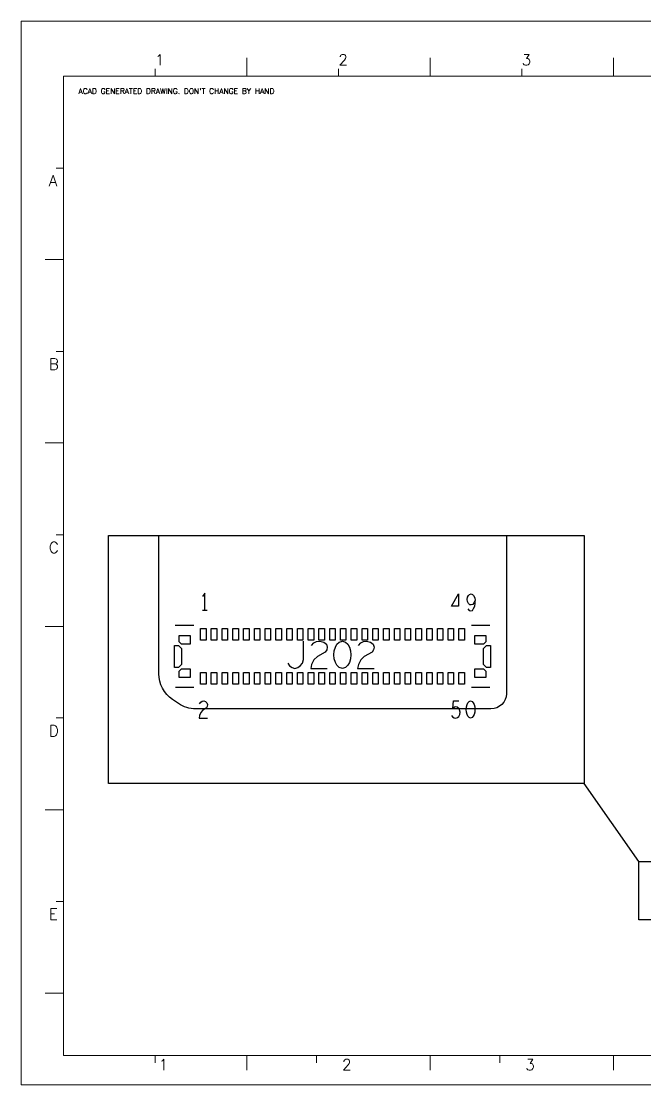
# Model space of a CAD drawing. Header units: millimetres. Extents: x 730 to 938, y 36 to 183.
# Drawn here: x 729.6 to 815.9, y 36.3 to 183.5 of the extents above; entities that cross this region are included whole.
import ezdxf

# ---------------------------------------------------------------- set-up
doc = ezdxf.new("R2010")
doc.units = ezdxf.units.MM
doc.header["$LTSCALE"] = 23.1
doc.linetypes.add('PHANTOM', pattern=[29.5, 9.5, -1.5, 3, -1.5, 3, -1.5, 9.5])
doc.layers.get('0').update_dxf_attribs({"linetype": 'CONTINUOUS'})
doc.layers.add('0PAPERF', color=2, linetype='PHANTOM', lineweight=0, plot=False)
for name, color, linetype in [('gbr-dxf_layer0', 7, 'CONTINUOUS'), ('lingjian_layer1', 7, 'CONTINUOUS'), ('outline_layer0', 7, 'CONTINUOUS'), ('備註', 1, 'CONTINUOUS')]:
    doc.layers.add(name, color=color, linetype=linetype)
doc.styles.add('SIMPLEX', font='simplex.shx')

msp = doc.modelspace()

# ---------------------------------------------------------------- linework, layer by layer
at = {"lineweight": 0}
for p, q in [((760.82, 175.85), (760.82, 178.39)), ((786.2, 175.85), (786.2, 178.39)), ((811.57, 175.85), (811.57, 178.39)), ((748.14, 175.85), (748.14, 176.87)), ((773.51, 175.85), (773.51, 176.87)), ((798.88, 175.85), (798.88, 176.87)), ((931.33, 175.85), (735.45, 175.85)), ((735.45, 175.85), (735.45, 40.36)), ((735.45, 163.16), (734.43, 163.16)), ((735.45, 150.48), (732.91, 150.48)), ((735.45, 137.79), (734.43, 137.79)), ((735.45, 125.11), (732.91, 125.11)), ((735.45, 112.42), (734.43, 112.42)), ((735.45, 99.73), (732.91, 99.73)), ((735.45, 87.05), (734.43, 87.05)), ((735.45, 74.36), (732.91, 74.36)), ((735.45, 61.67), (734.43, 61.67)), ((735.45, 48.99), (732.91, 48.99)), ((735.45, 40.36), (931.33, 40.36)), ((748.14, 40.36), (748.14, 39.35)), ((760.82, 40.36), (760.82, 38.33)), ((770.48, 40.36), (770.48, 39.35)), ((786.2, 40.36), (786.2, 38.33)), ((795.85, 40.36), (795.85, 39.35)), ((811.57, 40.36), (811.57, 38.33))]:
    msp.add_line(p, q, dxfattribs=at)
at = {"layer": '0PAPERF', "lineweight": 0}
for p, q in [((729.61, 183.47), (729.61, 36.3)), ((937.72, 183.47), (729.61, 183.47)), ((729.61, 36.3), (937.72, 36.3))]:
    msp.add_line(p, q, dxfattribs=at)
at = {"layer": 'gbr-dxf_layer0'}
for points in [[(754.43, 97.8), (754.43, 99.42), (755.19, 99.42), (755.19, 97.8)], [(755.92, 97.8), (755.92, 99.42), (756.68, 99.42), (756.68, 97.8)], [(757.41, 97.8), (757.41, 99.42), (758.17, 99.42), (758.17, 97.8)], [(758.9, 97.8), (758.9, 99.42), (759.66, 99.42), (759.66, 97.8)], [(760.39, 97.8), (760.39, 99.42), (761.15, 99.42), (761.15, 97.8)], [(761.88, 97.8), (761.88, 99.42), (762.64, 99.42), (762.64, 97.8)], [(763.37, 97.8), (763.37, 99.42), (764.13, 99.42), (764.13, 97.8)], [(764.86, 97.8), (764.86, 99.42), (765.62, 99.42), (765.62, 97.8)], [(766.35, 97.8), (766.35, 99.42), (767.11, 99.42), (767.11, 97.8)], [(767.84, 97.8), (767.84, 99.42), (768.6, 99.42), (768.6, 97.8)], [(769.33, 97.8), (769.33, 99.42), (770.09, 99.42), (770.09, 97.8)], [(770.82, 97.8), (770.82, 99.42), (771.58, 99.42), (771.58, 97.8)], [(772.31, 97.8), (772.31, 99.42), (773.07, 99.42), (773.07, 97.8)], [(773.8, 97.8), (773.8, 99.42), (774.56, 99.42), (774.56, 97.8)], [(775.29, 97.8), (775.29, 99.42), (776.05, 99.42), (776.05, 97.8)], [(776.79, 97.8), (776.79, 99.42), (777.54, 99.42), (777.54, 97.8)], [(778.28, 97.8), (778.28, 99.42), (779.03, 99.42), (779.03, 97.8)], [(779.77, 97.8), (779.77, 99.42), (780.52, 99.42), (780.52, 97.8)], [(781.26, 97.8), (781.26, 99.42), (782.01, 99.42), (782.01, 97.8)], [(782.75, 97.8), (782.75, 99.42), (783.5, 99.42), (783.5, 97.8)], [(784.24, 97.8), (784.24, 99.42), (784.99, 99.42), (784.99, 97.8)], [(785.73, 97.8), (785.73, 99.42), (786.48, 99.42), (786.48, 97.8)], [(787.22, 97.8), (787.22, 99.42), (787.97, 99.42), (787.97, 97.8)], [(788.71, 97.8), (788.71, 99.42), (789.46, 99.42), (789.46, 97.8)], [(790.2, 97.8), (790.2, 99.42), (790.95, 99.42), (790.95, 97.8)], [(751.49, 97.59), (751.49, 98.48), (752.98, 98.48), (752.98, 97.29), (751.79, 97.29)], [(792.41, 97.29), (792.41, 98.48), (793.9, 98.48), (793.9, 97.59), (793.6, 97.29)], [(750.81, 94.03), (750.81, 97.09), (751.36, 97.09), (751.79, 96.67), (751.79, 94.46), (751.36, 94.03)], [(793.6, 94.46), (793.6, 96.67), (794.02, 97.1), (794.58, 97.1), (794.58, 94.03), (794.02, 94.03)], [(751.49, 92.65), (751.49, 93.54), (751.79, 93.84), (752.98, 93.84), (752.98, 92.65)], [(754.43, 91.71), (754.43, 93.33), (755.19, 93.33), (755.19, 91.71)], [(755.92, 91.71), (755.92, 93.33), (756.68, 93.33), (756.68, 91.71)], [(757.41, 91.71), (757.41, 93.33), (758.17, 93.33), (758.17, 91.71)], [(758.9, 91.71), (758.9, 93.33), (759.66, 93.33), (759.66, 91.71)], [(760.39, 91.71), (760.39, 93.33), (761.15, 93.33), (761.15, 91.71)], [(761.88, 91.71), (761.88, 93.33), (762.64, 93.33), (762.64, 91.71)], [(763.37, 91.71), (763.37, 93.33), (764.13, 93.33), (764.13, 91.71)], [(764.86, 91.71), (764.86, 93.33), (765.62, 93.33), (765.62, 91.71)], [(766.35, 91.71), (766.35, 93.33), (767.11, 93.33), (767.11, 91.71)], [(767.84, 91.71), (767.84, 93.33), (768.6, 93.33), (768.6, 91.71)], [(769.33, 91.71), (769.33, 93.33), (770.09, 93.33), (770.09, 91.71)], [(770.82, 91.71), (770.82, 93.33), (771.58, 93.33), (771.58, 91.71)], [(772.31, 91.71), (772.31, 93.33), (773.07, 93.33), (773.07, 91.71)], [(773.8, 91.71), (773.8, 93.33), (774.56, 93.33), (774.56, 91.71)], [(775.29, 91.71), (775.29, 93.33), (776.05, 93.33), (776.05, 91.71)], [(776.79, 91.71), (776.79, 93.33), (777.54, 93.33), (777.54, 91.71)], [(778.28, 91.71), (778.28, 93.33), (779.03, 93.33), (779.03, 91.71)], [(779.77, 91.71), (779.77, 93.33), (780.52, 93.33), (780.52, 91.71)], [(781.26, 91.71), (781.26, 93.33), (782.01, 93.33), (782.01, 91.71)], [(782.75, 91.71), (782.75, 93.33), (783.5, 93.33), (783.5, 91.71)], [(784.24, 91.71), (784.24, 93.33), (784.99, 93.33), (784.99, 91.71)], [(785.73, 91.71), (785.73, 93.33), (786.48, 93.33), (786.48, 91.71)], [(787.22, 91.71), (787.22, 93.33), (787.97, 93.33), (787.97, 91.71)], [(788.71, 91.71), (788.71, 93.33), (789.46, 93.33), (789.46, 91.71)], [(790.2, 91.71), (790.2, 93.33), (790.95, 93.33), (790.95, 91.71)], [(792.41, 92.65), (792.41, 93.84), (793.6, 93.84), (793.9, 93.54), (793.9, 92.65)]]:
    msp.add_lwpolyline(points, close=True, dxfattribs=at)
at = {"layer": 'lingjian_layer1'}
for p, q in [((755.01, 104.33), (754.69, 103.85)), ((755.01, 101.95), (755.01, 104.33)), ((789.15, 102.53), (790.15, 104.24)), ((754.69, 101.95), (755.34, 101.95)), ((753.49, 99.83), (750.91, 99.83)), ((794.46, 99.83), (791.95, 99.83)), ((750.95, 91.3), (753.49, 91.3)), ((791.95, 91.3), (794.47, 91.3))]:
    msp.add_line(p, q, dxfattribs=at)
for points in [[(790.15, 104.24), (790.15, 102.53), (789.15, 102.53)], [(791.42, 102.14), (791.61, 101.94), (791.83, 101.86), (792.05, 101.94), (792.23, 102.18), (792.37, 102.53), (792.42, 102.89), (792.42, 103.33)], [(766.49, 94.66), (766.76, 94.28), (767.09, 94.03), (767.47, 93.9), (767.9, 94.03), (768.22, 94.28), (768.55, 94.66), (768.66, 95.16), (768.66, 97.69)], [(769.79, 97.06), (770.12, 97.44), (770.5, 97.62), (770.93, 97.69), (771.47, 97.56), (771.85, 97.25), (771.96, 96.87), (771.9, 96.49), (771.68, 96.17), (770.6, 95.54), (770.12, 95.1), (769.79, 94.47), (769.68, 93.9), (771.96, 93.9)], [(776.28, 97.06), (776.61, 97.44), (776.98, 97.62), (777.42, 97.69), (777.96, 97.56), (778.34, 97.25), (778.44, 96.87), (778.39, 96.49), (778.17, 96.17), (777.09, 95.54), (776.61, 95.1), (776.28, 94.47), (776.17, 93.9), (778.44, 93.9)], [(754.29, 89.02), (754.45, 89.26), (754.64, 89.37), (754.86, 89.41), (755.13, 89.34), (755.32, 89.14), (755.37, 88.9), (755.34, 88.66), (755.24, 88.46), (754.7, 88.07), (754.45, 87.79), (754.29, 87.39), (754.24, 87.03), (755.37, 87.03)], [(789.15, 87.39), (789.32, 87.19), (789.51, 87.07), (789.75, 87.03), (789.99, 87.11), (790.18, 87.27), (790.32, 87.55), (790.34, 87.87), (790.29, 88.19), (790.16, 88.38), (789.97, 88.54), (789.78, 88.58), (789.59, 88.54), (789.34, 88.38)], [(789.34, 88.38), (789.43, 89.41), (790.16, 89.41)]]:
    msp.add_lwpolyline(points, dxfattribs=at)
for points in [[(791.34, 103.45), (791.4, 103.76), (791.5, 104), (791.67, 104.16), (791.88, 104.24), (792.07, 104.16), (792.23, 104), (792.37, 103.68), (792.42, 103.33), (792.26, 102.97), (792.1, 102.77), (791.88, 102.69), (791.69, 102.73), (791.53, 102.89), (791.4, 103.17)], [(772.87, 95.79), (772.93, 96.36), (773.09, 96.87), (773.31, 97.25), (773.63, 97.56), (774.06, 97.69), (774.5, 97.56), (774.82, 97.25), (775.04, 96.87), (775.2, 96.36), (775.25, 95.79), (775.2, 95.23), (775.04, 94.72), (774.82, 94.34), (774.5, 94.03), (774.06, 93.9), (773.63, 94.03), (773.31, 94.34), (773.09, 94.72), (772.93, 95.23)], [(791.21, 88.22), (791.24, 88.58), (791.32, 88.9), (791.43, 89.14), (791.59, 89.34), (791.81, 89.41), (792.02, 89.34), (792.18, 89.14), (792.29, 88.9), (792.37, 88.58), (792.4, 88.22), (792.37, 87.87), (792.29, 87.55), (792.18, 87.31), (792.02, 87.11), (791.81, 87.03), (791.59, 87.11), (791.43, 87.31), (791.32, 87.55), (791.24, 87.87)]]:
    msp.add_lwpolyline(points, close=True, dxfattribs=at)
at = {"layer": 'outline_layer0'}
msp.add_lwpolyline([(748.66, 93.18), (748.66, 112.29)], dxfattribs=at)
msp.add_lwpolyline([(796.77, 112.29), (796.77, 90.41, -0.411807), (794.62, 88.32), (753.76, 88.32, -0.149127), (751.39, 89.06), (750.56, 89.62, -0.252404), (748.66, 93.18)], format="xyb", dxfattribs=at)
at = {"layer": '備註'}
msp.add_line((815.09, 67.2), (807.53, 77.99), dxfattribs=at)
for points in [[(741.67, 112.29), (807.53, 112.29), (807.53, 77.99), (741.67, 77.99)], [(815.09, 67.2), (830.56, 67.2), (830.56, 59.14), (815.09, 59.14)]]:
    msp.add_lwpolyline(points, close=True, dxfattribs=at)

# ---------------------------------------------------------------- texts
at = {"lineweight": 0, "style": 'SIMPLEX'}
for s, height, p in [('1', 1.52, (748.14, 177.37)), ('2', 1.52, (773.51, 177.37)), ('3', 1.52, (798.88, 177.37)), ('A', 1.54, (733.42, 160.63)), ('B', 1.54, (733.42, 135.25)), ('C', 1.54, (733.42, 109.88)), ('D', 1.54, (733.42, 84.51)), ('E', 1.54, (733.42, 59.14)), ('1', 1.52, (748.64, 38.31)), ('2', 1.52, (774.02, 38.31)), ('3', 1.52, (799.39, 38.31))]:
    msp.add_text(s, height=height, dxfattribs=at).set_placement(p)
at = {"color": 3, "lineweight": 0, "style": 'SIMPLEX'}
msp.add_text("ACAD GENERATED DRAWING. DON'T CHANGE BY HAND", height=0.7612, dxfattribs=at).set_placement((737.54, 173.42))

doc.saveas('drawing.dxf')
